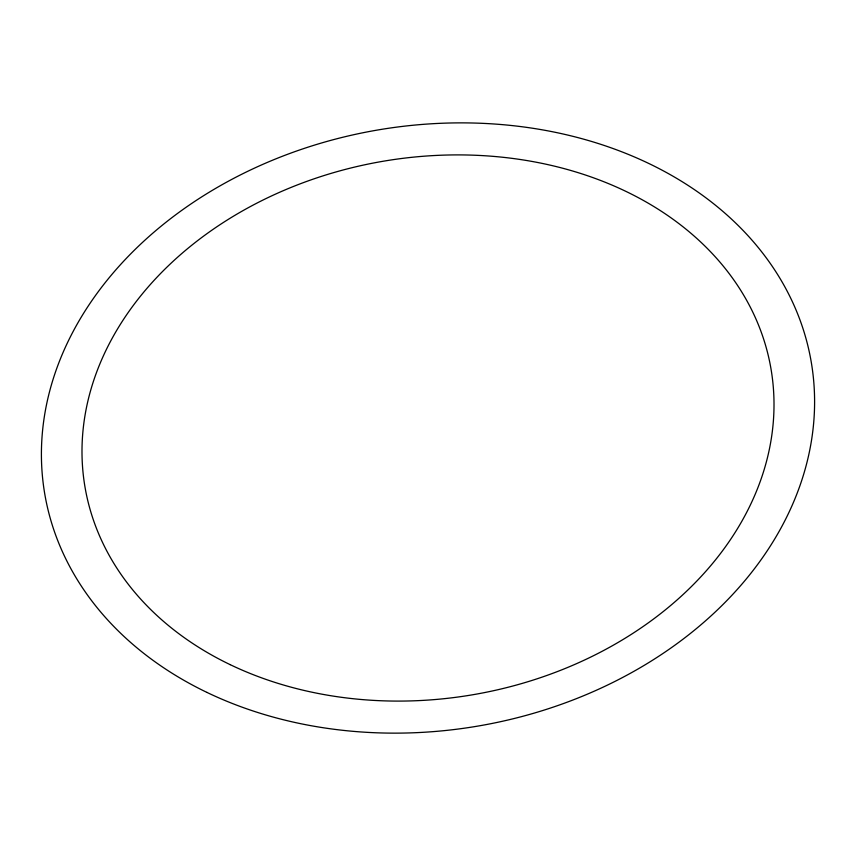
<?xml version="1.0" encoding="UTF-8"?>
<svg xmlns="http://www.w3.org/2000/svg" width="856" height="856" viewBox="0 0 856 856"><rect width="100%" height="100%" fill="white"/><g stroke="black" fill="none" stroke-linecap="round" stroke-linejoin="round"><path stroke-width="1.28" d="M206.938 692.408A388.881 302.221 -9.9 0 0 813.2 427.7A388.881 302.221 -9.9 0 0 263.862 163.903A388.881 302.221 -9.9 0 0 206.938 692.408M230.157 664.641A348.05 270.485 -9.9 0 0 772.754 427.733A348.05 270.485 -9.9 0 0 281.089 191.626A348.05 270.485 -9.9 0 0 230.157 664.641"/></g></svg>
